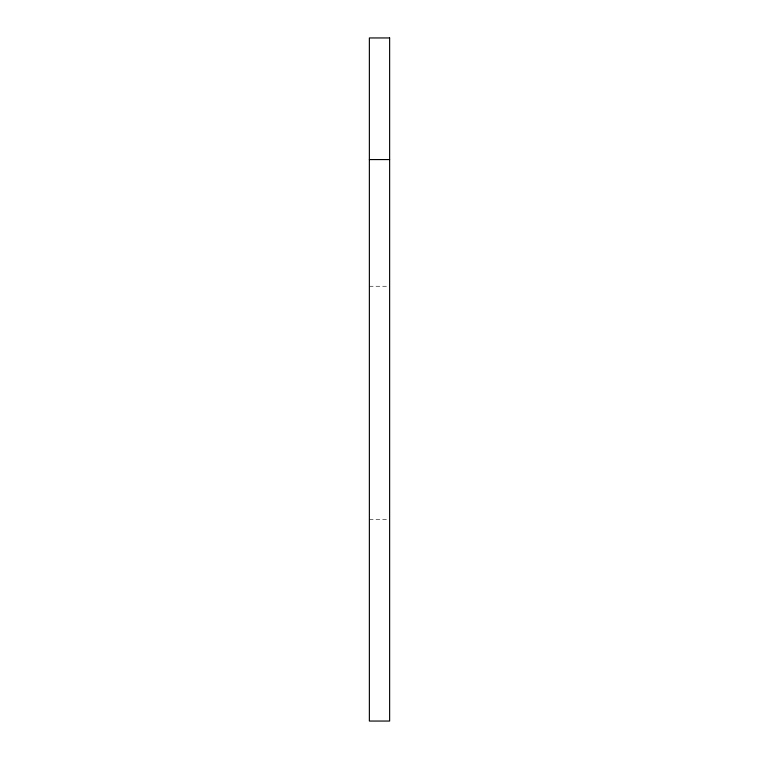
<?xml version="1.0" encoding="UTF-8"?>
<svg xmlns="http://www.w3.org/2000/svg" width="759" height="759" viewBox="0 0 759 759"><rect width="100%" height="100%" fill="white"/><g stroke="black" fill="none" stroke-linecap="round" stroke-linejoin="round"><path stroke-width="0.57" stroke-dasharray="3.79 2.85" d="M369.367 286.257L388.513 286.257M369.367 519.365L388.513 519.365"/><path stroke-width="1.14" d="M369.367 159.57L389.633 159.57M389.633 37.95L369.367 37.95L369.367 721.05L389.633 721.05L389.633 37.95"/></g></svg>
